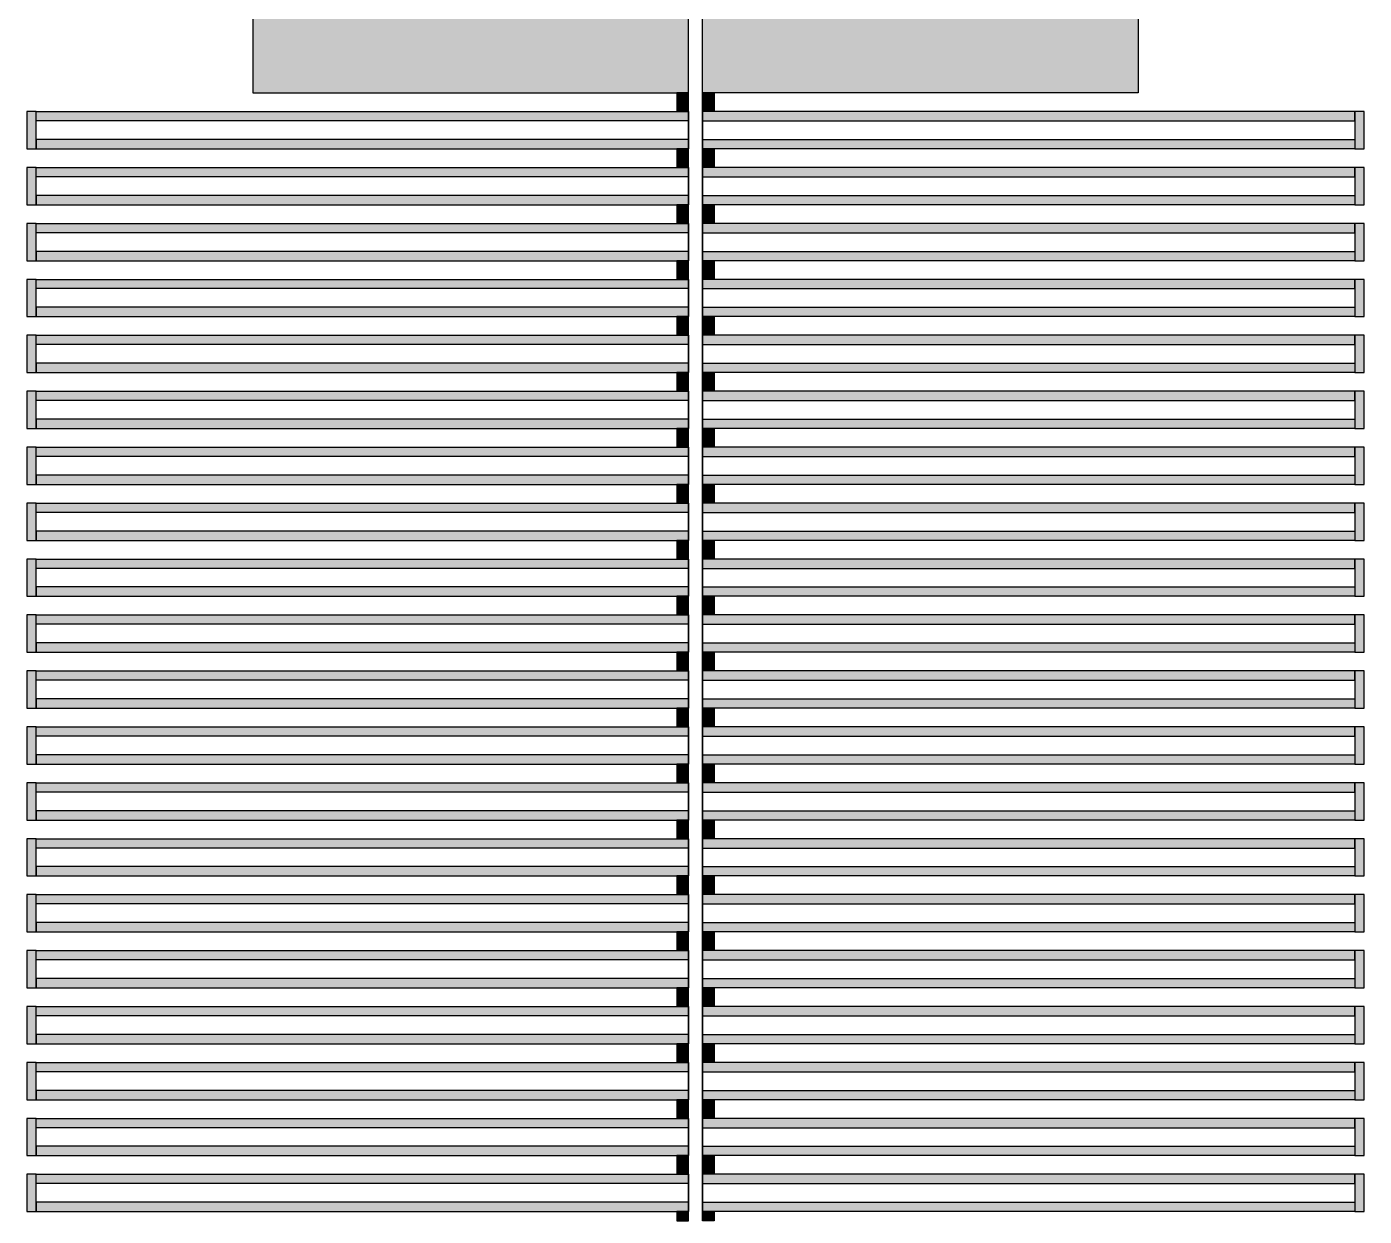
# Model space of a CAD drawing. Extents: x -200 to 7200, y -200 to 2100.
# Drawn here: x 2731.5 to 3018.5, y 376.5 to 631.7 of the extents above; entities that cross this region are included whole.
import ezdxf

# ---------------------------------------------------------------- set-up
doc = ezdxf.new("R2010")
doc.units = 0

# ---------------------------------------------------------------- blocks, each defined once
blk = doc.blocks.new('R2C1B')
for points in [[(2873.5, 617.5), (2873.5, 637.5), (2780, 637.5), (2780, 617.5), (2873.5, 617.5)], [(2876.5, 617.5), (2876.5, 637.5), (2970, 637.5), (2970, 617.5), (2876.5, 617.5)], [(2873.5, 615.5), (2873.5, 617.5), (2871, 617.5), (2871, 615.5), (2873.5, 615.5)], [(2876.5, 615.5), (2876.5, 617.5), (2879, 617.5), (2879, 615.5), (2876.5, 615.5)], [(2873.5, 613.5), (2873.5, 615.5), (2871, 615.5), (2871, 613.5), (2873.5, 613.5)], [(2876.5, 613.5), (2876.5, 615.5), (2879, 615.5), (2879, 613.5), (2876.5, 613.5)], [(2733.5, 613.5), (2731.5, 613.5), (2731.5, 605.5), (2733.5, 605.5), (2733.5, 613.5)], [(2873.5, 611.5), (2733.5, 611.5), (2733.5, 613.5), (2873.5, 613.5), (2873.5, 611.5)], [(2873.5, 609.5), (2873.5, 613.5), (2873.5, 613.5), (2873.5, 609.5), (2873.5, 609.5)], [(2876.5, 611.5), (3016.5, 611.5), (3016.5, 613.5), (2876.5, 613.5), (2876.5, 611.5)], [(2876.5, 609.5), (2876.5, 613.5), (2876.5, 613.5), (2876.5, 609.5), (2876.5, 609.5)], [(3016.5, 605.5), (3018.5, 605.5), (3018.5, 613.5), (3016.5, 613.5), (3016.5, 605.5)], [(2873.5, 605.5), (2873.5, 609.5), (2873.5, 609.5), (2873.5, 605.5), (2873.5, 605.5)], [(2876.5, 605.5), (2876.5, 609.5), (2876.5, 609.5), (2876.5, 605.5), (2876.5, 605.5)], [(2873.5, 607.5), (2733.5, 607.5), (2733.5, 605.5), (2873.5, 605.5), (2873.5, 607.5)], [(2876.5, 607.5), (3016.5, 607.5), (3016.5, 605.5), (2876.5, 605.5), (2876.5, 607.5)], [(2873.5, 603.5), (2873.5, 605.5), (2871, 605.5), (2871, 603.5), (2873.5, 603.5)], [(2873.5, 601.5), (2873.5, 603.5), (2871, 603.5), (2871, 601.5), (2873.5, 601.5)], [(2876.5, 603.5), (2876.5, 605.5), (2879, 605.5), (2879, 603.5), (2876.5, 603.5)], [(2876.5, 601.5), (2876.5, 603.5), (2879, 603.5), (2879, 601.5), (2876.5, 601.5)], [(2733.5, 601.5), (2731.5, 601.5), (2731.5, 593.5), (2733.5, 593.5), (2733.5, 601.5)], [(2873.5, 599.5), (2733.5, 599.5), (2733.5, 601.5), (2873.5, 601.5), (2873.5, 599.5)], [(2873.5, 597.5), (2873.5, 601.5), (2873.5, 601.5), (2873.5, 597.5), (2873.5, 597.5)], [(2876.5, 599.5), (3016.5, 599.5), (3016.5, 601.5), (2876.5, 601.5), (2876.5, 599.5)], [(2876.5, 597.5), (2876.5, 601.5), (2876.5, 601.5), (2876.5, 597.5), (2876.5, 597.5)], [(3016.5, 593.5), (3018.5, 593.5), (3018.5, 601.5), (3016.5, 601.5), (3016.5, 593.5)], [(2873.5, 593.5), (2873.5, 597.5), (2873.5, 597.5), (2873.5, 593.5), (2873.5, 593.5)], [(2876.5, 593.5), (2876.5, 597.5), (2876.5, 597.5), (2876.5, 593.5), (2876.5, 593.5)], [(2873.5, 595.5), (2733.5, 595.5), (2733.5, 593.5), (2873.5, 593.5), (2873.5, 595.5)], [(2876.5, 595.5), (3016.5, 595.5), (3016.5, 593.5), (2876.5, 593.5), (2876.5, 595.5)], [(2873.5, 591.5), (2873.5, 593.5), (2871, 593.5), (2871, 591.5), (2873.5, 591.5)], [(2873.5, 589.5), (2873.5, 591.5), (2871, 591.5), (2871, 589.5), (2873.5, 589.5)], [(2876.5, 591.5), (2876.5, 593.5), (2879, 593.5), (2879, 591.5), (2876.5, 591.5)], [(2876.5, 589.5), (2876.5, 591.5), (2879, 591.5), (2879, 589.5), (2876.5, 589.5)], [(2733.5, 589.5), (2731.5, 589.5), (2731.5, 581.5), (2733.5, 581.5), (2733.5, 589.5)], [(2873.5, 587.5), (2733.5, 587.5), (2733.5, 589.5), (2873.5, 589.5), (2873.5, 587.5)], [(2873.5, 585.5), (2873.5, 589.5), (2873.5, 589.5), (2873.5, 585.5), (2873.5, 585.5)], [(2876.5, 587.5), (3016.5, 587.5), (3016.5, 589.5), (2876.5, 589.5), (2876.5, 587.5)], [(2876.5, 585.5), (2876.5, 589.5), (2876.5, 589.5), (2876.5, 585.5), (2876.5, 585.5)], [(3016.5, 581.5), (3018.5, 581.5), (3018.5, 589.5), (3016.5, 589.5), (3016.5, 581.5)], [(2873.5, 581.5), (2873.5, 585.5), (2873.5, 585.5), (2873.5, 581.5), (2873.5, 581.5)], [(2876.5, 581.5), (2876.5, 585.5), (2876.5, 585.5), (2876.5, 581.5), (2876.5, 581.5)], [(2873.5, 583.5), (2733.5, 583.5), (2733.5, 581.5), (2873.5, 581.5), (2873.5, 583.5)], [(2876.5, 583.5), (3016.5, 583.5), (3016.5, 581.5), (2876.5, 581.5), (2876.5, 583.5)], [(2873.5, 579.5), (2873.5, 581.5), (2871, 581.5), (2871, 579.5), (2873.5, 579.5)], [(2876.5, 579.5), (2876.5, 581.5), (2879, 581.5), (2879, 579.5), (2876.5, 579.5)], [(2733.5, 577.5), (2731.5, 577.5), (2731.5, 569.5), (2733.5, 569.5), (2733.5, 577.5)], [(2873.5, 575.5), (2733.5, 575.5), (2733.5, 577.5), (2873.5, 577.5), (2873.5, 575.5)], [(2873.5, 577.5), (2873.5, 579.5), (2871, 579.5), (2871, 577.5), (2873.5, 577.5)], [(2873.5, 573.5), (2873.5, 577.5), (2873.5, 577.5), (2873.5, 573.5), (2873.5, 573.5)], [(2876.5, 577.5), (2876.5, 579.5), (2879, 579.5), (2879, 577.5), (2876.5, 577.5)], [(2876.5, 575.5), (3016.5, 575.5), (3016.5, 577.5), (2876.5, 577.5), (2876.5, 575.5)], [(2876.5, 573.5), (2876.5, 577.5), (2876.5, 577.5), (2876.5, 573.5), (2876.5, 573.5)], [(3016.5, 569.5), (3018.5, 569.5), (3018.5, 577.5), (3016.5, 577.5), (3016.5, 569.5)], [(2873.5, 571.5), (2733.5, 571.5), (2733.5, 569.5), (2873.5, 569.5), (2873.5, 571.5)], [(2873.5, 569.5), (2873.5, 573.5), (2873.5, 573.5), (2873.5, 569.5), (2873.5, 569.5)], [(2876.5, 569.5), (2876.5, 573.5), (2876.5, 573.5), (2876.5, 569.5), (2876.5, 569.5)], [(2876.5, 571.5), (3016.5, 571.5), (3016.5, 569.5), (2876.5, 569.5), (2876.5, 571.5)], [(2873.5, 567.5), (2873.5, 569.5), (2871, 569.5), (2871, 567.5), (2873.5, 567.5)], [(2876.5, 567.5), (2876.5, 569.5), (2879, 569.5), (2879, 567.5), (2876.5, 567.5)], [(2733.5, 565.5), (2731.5, 565.5), (2731.5, 557.5), (2733.5, 557.5), (2733.5, 565.5)], [(2873.5, 563.5), (2733.5, 563.5), (2733.5, 565.5), (2873.5, 565.5), (2873.5, 563.5)], [(2873.5, 565.5), (2873.5, 567.5), (2871, 567.5), (2871, 565.5), (2873.5, 565.5)], [(2873.5, 561.5), (2873.5, 565.5), (2873.5, 565.5), (2873.5, 561.5), (2873.5, 561.5)], [(2876.5, 565.5), (2876.5, 567.5), (2879, 567.5), (2879, 565.5), (2876.5, 565.5)], [(2876.5, 563.5), (3016.5, 563.5), (3016.5, 565.5), (2876.5, 565.5), (2876.5, 563.5)], [(2876.5, 561.5), (2876.5, 565.5), (2876.5, 565.5), (2876.5, 561.5), (2876.5, 561.5)], [(3016.5, 557.5), (3018.5, 557.5), (3018.5, 565.5), (3016.5, 565.5), (3016.5, 557.5)], [(2873.5, 557.5), (2873.5, 561.5), (2873.5, 561.5), (2873.5, 557.5), (2873.5, 557.5)], [(2876.5, 557.5), (2876.5, 561.5), (2876.5, 561.5), (2876.5, 557.5), (2876.5, 557.5)], [(2873.5, 559.5), (2733.5, 559.5), (2733.5, 557.5), (2873.5, 557.5), (2873.5, 559.5)], [(2873.5, 555.5), (2873.5, 557.5), (2871, 557.5), (2871, 555.5), (2873.5, 555.5)], [(2876.5, 559.5), (3016.5, 559.5), (3016.5, 557.5), (2876.5, 557.5), (2876.5, 559.5)], [(2876.5, 555.5), (2876.5, 557.5), (2879, 557.5), (2879, 555.5), (2876.5, 555.5)], [(2873.5, 553.5), (2873.5, 555.5), (2871, 555.5), (2871, 553.5), (2873.5, 553.5)], [(2876.5, 553.5), (2876.5, 555.5), (2879, 555.5), (2879, 553.5), (2876.5, 553.5)], [(2733.5, 553.5), (2731.5, 553.5), (2731.5, 545.5), (2733.5, 545.5), (2733.5, 553.5)], [(2873.5, 551.5), (2733.5, 551.5), (2733.5, 553.5), (2873.5, 553.5), (2873.5, 551.5)], [(2873.5, 549.5), (2873.5, 553.5), (2873.5, 553.5), (2873.5, 549.5), (2873.5, 549.5)], [(2876.5, 551.5), (3016.5, 551.5), (3016.5, 553.5), (2876.5, 553.5), (2876.5, 551.5)], [(2876.5, 549.5), (2876.5, 553.5), (2876.5, 553.5), (2876.5, 549.5), (2876.5, 549.5)], [(3016.5, 545.5), (3018.5, 545.5), (3018.5, 553.5), (3016.5, 553.5), (3016.5, 545.5)], [(2873.5, 545.5), (2873.5, 549.5), (2873.5, 549.5), (2873.5, 545.5), (2873.5, 545.5)], [(2876.5, 545.5), (2876.5, 549.5), (2876.5, 549.5), (2876.5, 545.5), (2876.5, 545.5)], [(2873.5, 547.5), (2733.5, 547.5), (2733.5, 545.5), (2873.5, 545.5), (2873.5, 547.5)], [(2873.5, 543.5), (2873.5, 545.5), (2871, 545.5), (2871, 543.5), (2873.5, 543.5)], [(2876.5, 547.5), (3016.5, 547.5), (3016.5, 545.5), (2876.5, 545.5), (2876.5, 547.5)], [(2876.5, 543.5), (2876.5, 545.5), (2879, 545.5), (2879, 543.5), (2876.5, 543.5)], [(2873.5, 541.5), (2873.5, 543.5), (2871, 543.5), (2871, 541.5), (2873.5, 541.5)], [(2876.5, 541.5), (2876.5, 543.5), (2879, 543.5), (2879, 541.5), (2876.5, 541.5)], [(2733.5, 541.5), (2731.5, 541.5), (2731.5, 533.5), (2733.5, 533.5), (2733.5, 541.5)], [(2873.5, 539.5), (2733.5, 539.5), (2733.5, 541.5), (2873.5, 541.5), (2873.5, 539.5)], [(2873.5, 537.5), (2873.5, 541.5), (2873.5, 541.5), (2873.5, 537.5), (2873.5, 537.5)], [(2876.5, 539.5), (3016.5, 539.5), (3016.5, 541.5), (2876.5, 541.5), (2876.5, 539.5)], [(2876.5, 537.5), (2876.5, 541.5), (2876.5, 541.5), (2876.5, 537.5), (2876.5, 537.5)], [(3016.5, 533.5), (3018.5, 533.5), (3018.5, 541.5), (3016.5, 541.5), (3016.5, 533.5)], [(2873.5, 533.5), (2873.5, 537.5), (2873.5, 537.5), (2873.5, 533.5), (2873.5, 533.5)], [(2876.5, 533.5), (2876.5, 537.5), (2876.5, 537.5), (2876.5, 533.5), (2876.5, 533.5)], [(2873.5, 535.5), (2733.5, 535.5), (2733.5, 533.5), (2873.5, 533.5), (2873.5, 535.5)], [(2876.5, 535.5), (3016.5, 535.5), (3016.5, 533.5), (2876.5, 533.5), (2876.5, 535.5)], [(2873.5, 531.5), (2873.5, 533.5), (2871, 533.5), (2871, 531.5), (2873.5, 531.5)], [(2873.5, 529.5), (2873.5, 531.5), (2871, 531.5), (2871, 529.5), (2873.5, 529.5)], [(2876.5, 531.5), (2876.5, 533.5), (2879, 533.5), (2879, 531.5), (2876.5, 531.5)], [(2876.5, 529.5), (2876.5, 531.5), (2879, 531.5), (2879, 529.5), (2876.5, 529.5)], [(2733.5, 529.5), (2731.5, 529.5), (2731.5, 521.5), (2733.5, 521.5), (2733.5, 529.5)], [(2873.5, 527.5), (2733.5, 527.5), (2733.5, 529.5), (2873.5, 529.5), (2873.5, 527.5)], [(2873.5, 525.5), (2873.5, 529.5), (2873.5, 529.5), (2873.5, 525.5), (2873.5, 525.5)], [(2876.5, 527.5), (3016.5, 527.5), (3016.5, 529.5), (2876.5, 529.5), (2876.5, 527.5)], [(2876.5, 525.5), (2876.5, 529.5), (2876.5, 529.5), (2876.5, 525.5), (2876.5, 525.5)], [(3016.5, 521.5), (3018.5, 521.5), (3018.5, 529.5), (3016.5, 529.5), (3016.5, 521.5)], [(2873.5, 521.5), (2873.5, 525.5), (2873.5, 525.5), (2873.5, 521.5), (2873.5, 521.5)], [(2876.5, 521.5), (2876.5, 525.5), (2876.5, 525.5), (2876.5, 521.5), (2876.5, 521.5)], [(2873.5, 523.5), (2733.5, 523.5), (2733.5, 521.5), (2873.5, 521.5), (2873.5, 523.5)], [(2876.5, 523.5), (3016.5, 523.5), (3016.5, 521.5), (2876.5, 521.5), (2876.5, 523.5)], [(2873.5, 519.5), (2873.5, 521.5), (2871, 521.5), (2871, 519.5), (2873.5, 519.5)], [(2873.5, 517.5), (2873.5, 519.5), (2871, 519.5), (2871, 517.5), (2873.5, 517.5)], [(2876.5, 519.5), (2876.5, 521.5), (2879, 521.5), (2879, 519.5), (2876.5, 519.5)], [(2876.5, 517.5), (2876.5, 519.5), (2879, 519.5), (2879, 517.5), (2876.5, 517.5)], [(2733.5, 517.5), (2731.5, 517.5), (2731.5, 509.5), (2733.5, 509.5), (2733.5, 517.5)], [(2873.5, 515.5), (2733.5, 515.5), (2733.5, 517.5), (2873.5, 517.5), (2873.5, 515.5)], [(2873.5, 513.5), (2873.5, 517.5), (2873.5, 517.5), (2873.5, 513.5), (2873.5, 513.5)], [(2876.5, 515.5), (3016.5, 515.5), (3016.5, 517.5), (2876.5, 517.5), (2876.5, 515.5)], [(2876.5, 513.5), (2876.5, 517.5), (2876.5, 517.5), (2876.5, 513.5), (2876.5, 513.5)], [(3016.5, 509.5), (3018.5, 509.5), (3018.5, 517.5), (3016.5, 517.5), (3016.5, 509.5)], [(2873.5, 511.5), (2733.5, 511.5), (2733.5, 509.5), (2873.5, 509.5), (2873.5, 511.5)], [(2873.5, 509.5), (2873.5, 513.5), (2873.5, 513.5), (2873.5, 509.5), (2873.5, 509.5)], [(2876.5, 509.5), (2876.5, 513.5), (2876.5, 513.5), (2876.5, 509.5), (2876.5, 509.5)], [(2876.5, 511.5), (3016.5, 511.5), (3016.5, 509.5), (2876.5, 509.5), (2876.5, 511.5)], [(2873.5, 507.5), (2873.5, 509.5), (2871, 509.5), (2871, 507.5), (2873.5, 507.5)], [(2876.5, 507.5), (2876.5, 509.5), (2879, 509.5), (2879, 507.5), (2876.5, 507.5)], [(2733.5, 505.5), (2731.5, 505.5), (2731.5, 497.5), (2733.5, 497.5), (2733.5, 505.5)], [(2873.5, 503.5), (2733.5, 503.5), (2733.5, 505.5), (2873.5, 505.5), (2873.5, 503.5)], [(2873.5, 505.5), (2873.5, 507.5), (2871, 507.5), (2871, 505.5), (2873.5, 505.5)], [(2873.5, 501.5), (2873.5, 505.5), (2873.5, 505.5), (2873.5, 501.5), (2873.5, 501.5)], [(2876.5, 505.5), (2876.5, 507.5), (2879, 507.5), (2879, 505.5), (2876.5, 505.5)], [(2876.5, 503.5), (3016.5, 503.5), (3016.5, 505.5), (2876.5, 505.5), (2876.5, 503.5)], [(2876.5, 501.5), (2876.5, 505.5), (2876.5, 505.5), (2876.5, 501.5), (2876.5, 501.5)], [(3016.5, 497.5), (3018.5, 497.5), (3018.5, 505.5), (3016.5, 505.5), (3016.5, 497.5)], [(2873.5, 499.5), (2733.5, 499.5), (2733.5, 497.5), (2873.5, 497.5), (2873.5, 499.5)], [(2873.5, 497.5), (2873.5, 501.5), (2873.5, 501.5), (2873.5, 497.5), (2873.5, 497.5)], [(2876.5, 497.5), (2876.5, 501.5), (2876.5, 501.5), (2876.5, 497.5), (2876.5, 497.5)], [(2876.5, 499.5), (3016.5, 499.5), (3016.5, 497.5), (2876.5, 497.5), (2876.5, 499.5)], [(2873.5, 495.5), (2873.5, 497.5), (2871, 497.5), (2871, 495.5), (2873.5, 495.5)], [(2876.5, 495.5), (2876.5, 497.5), (2879, 497.5), (2879, 495.5), (2876.5, 495.5)], [(2873.5, 493.5), (2873.5, 495.5), (2871, 495.5), (2871, 493.5), (2873.5, 493.5)], [(2876.5, 493.5), (2876.5, 495.5), (2879, 495.5), (2879, 493.5), (2876.5, 493.5)], [(2733.5, 493.5), (2731.5, 493.5), (2731.5, 485.5), (2733.5, 485.5), (2733.5, 493.5)], [(2873.5, 491.5), (2733.5, 491.5), (2733.5, 493.5), (2873.5, 493.5), (2873.5, 491.5)], [(2873.5, 489.5), (2873.5, 493.5), (2873.5, 493.5), (2873.5, 489.5), (2873.5, 489.5)], [(2876.5, 491.5), (3016.5, 491.5), (3016.5, 493.5), (2876.5, 493.5), (2876.5, 491.5)], [(2876.5, 489.5), (2876.5, 493.5), (2876.5, 493.5), (2876.5, 489.5), (2876.5, 489.5)], [(3016.5, 485.5), (3018.5, 485.5), (3018.5, 493.5), (3016.5, 493.5), (3016.5, 485.5)], [(2873.5, 485.5), (2873.5, 489.5), (2873.5, 489.5), (2873.5, 485.5), (2873.5, 485.5)], [(2876.5, 485.5), (2876.5, 489.5), (2876.5, 489.5), (2876.5, 485.5), (2876.5, 485.5)], [(2873.5, 487.5), (2733.5, 487.5), (2733.5, 485.5), (2873.5, 485.5), (2873.5, 487.5)], [(2873.5, 483.5), (2873.5, 485.5), (2871, 485.5), (2871, 483.5), (2873.5, 483.5)], [(2876.5, 487.5), (3016.5, 487.5), (3016.5, 485.5), (2876.5, 485.5), (2876.5, 487.5)], [(2876.5, 483.5), (2876.5, 485.5), (2879, 485.5), (2879, 483.5), (2876.5, 483.5)], [(2873.5, 481.5), (2873.5, 483.5), (2871, 483.5), (2871, 481.5), (2873.5, 481.5)], [(2876.5, 481.5), (2876.5, 483.5), (2879, 483.5), (2879, 481.5), (2876.5, 481.5)], [(2733.5, 481.5), (2731.5, 481.5), (2731.5, 473.5), (2733.5, 473.5), (2733.5, 481.5)], [(2873.5, 479.5), (2733.5, 479.5), (2733.5, 481.5), (2873.5, 481.5), (2873.5, 479.5)], [(2873.5, 477.5), (2873.5, 481.5), (2873.5, 481.5), (2873.5, 477.5), (2873.5, 477.5)], [(2876.5, 479.5), (3016.5, 479.5), (3016.5, 481.5), (2876.5, 481.5), (2876.5, 479.5)], [(2876.5, 477.5), (2876.5, 481.5), (2876.5, 481.5), (2876.5, 477.5), (2876.5, 477.5)], [(3016.5, 473.5), (3018.5, 473.5), (3018.5, 481.5), (3016.5, 481.5), (3016.5, 473.5)], [(2873.5, 473.5), (2873.5, 477.5), (2873.5, 477.5), (2873.5, 473.5), (2873.5, 473.5)], [(2876.5, 473.5), (2876.5, 477.5), (2876.5, 477.5), (2876.5, 473.5), (2876.5, 473.5)], [(2873.5, 475.5), (2733.5, 475.5), (2733.5, 473.5), (2873.5, 473.5), (2873.5, 475.5)], [(2876.5, 475.5), (3016.5, 475.5), (3016.5, 473.5), (2876.5, 473.5), (2876.5, 475.5)], [(2873.5, 471.5), (2873.5, 473.5), (2871, 473.5), (2871, 471.5), (2873.5, 471.5)], [(2873.5, 469.5), (2873.5, 471.5), (2871, 471.5), (2871, 469.5), (2873.5, 469.5)], [(2876.5, 471.5), (2876.5, 473.5), (2879, 473.5), (2879, 471.5), (2876.5, 471.5)], [(2876.5, 469.5), (2876.5, 471.5), (2879, 471.5), (2879, 469.5), (2876.5, 469.5)], [(2733.5, 469.5), (2731.5, 469.5), (2731.5, 461.5), (2733.5, 461.5), (2733.5, 469.5)], [(2873.5, 467.5), (2733.5, 467.5), (2733.5, 469.5), (2873.5, 469.5), (2873.5, 467.5)], [(2873.5, 465.5), (2873.5, 469.5), (2873.5, 469.5), (2873.5, 465.5), (2873.5, 465.5)], [(2876.5, 467.5), (3016.5, 467.5), (3016.5, 469.5), (2876.5, 469.5), (2876.5, 467.5)], [(2876.5, 465.5), (2876.5, 469.5), (2876.5, 469.5), (2876.5, 465.5), (2876.5, 465.5)], [(3016.5, 461.5), (3018.5, 461.5), (3018.5, 469.5), (3016.5, 469.5), (3016.5, 461.5)], [(2873.5, 461.5), (2873.5, 465.5), (2873.5, 465.5), (2873.5, 461.5), (2873.5, 461.5)], [(2876.5, 461.5), (2876.5, 465.5), (2876.5, 465.5), (2876.5, 461.5), (2876.5, 461.5)], [(2873.5, 463.5), (2733.5, 463.5), (2733.5, 461.5), (2873.5, 461.5), (2873.5, 463.5)], [(2876.5, 463.5), (3016.5, 463.5), (3016.5, 461.5), (2876.5, 461.5), (2876.5, 463.5)], [(2873.5, 459.5), (2873.5, 461.5), (2871, 461.5), (2871, 459.5), (2873.5, 459.5)], [(2873.5, 457.5), (2873.5, 459.5), (2871, 459.5), (2871, 457.5), (2873.5, 457.5)], [(2876.5, 459.5), (2876.5, 461.5), (2879, 461.5), (2879, 459.5), (2876.5, 459.5)], [(2876.5, 457.5), (2876.5, 459.5), (2879, 459.5), (2879, 457.5), (2876.5, 457.5)], [(2733.5, 457.5), (2731.5, 457.5), (2731.5, 449.5), (2733.5, 449.5), (2733.5, 457.5)], [(2873.5, 455.5), (2733.5, 455.5), (2733.5, 457.5), (2873.5, 457.5), (2873.5, 455.5)], [(2873.5, 453.5), (2873.5, 457.5), (2873.5, 457.5), (2873.5, 453.5), (2873.5, 453.5)], [(2876.5, 455.5), (3016.5, 455.5), (3016.5, 457.5), (2876.5, 457.5), (2876.5, 455.5)], [(2876.5, 453.5), (2876.5, 457.5), (2876.5, 457.5), (2876.5, 453.5), (2876.5, 453.5)], [(3016.5, 449.5), (3018.5, 449.5), (3018.5, 457.5), (3016.5, 457.5), (3016.5, 449.5)], [(2873.5, 449.5), (2873.5, 453.5), (2873.5, 453.5), (2873.5, 449.5), (2873.5, 449.5)], [(2876.5, 449.5), (2876.5, 453.5), (2876.5, 453.5), (2876.5, 449.5), (2876.5, 449.5)], [(2873.5, 451.5), (2733.5, 451.5), (2733.5, 449.5), (2873.5, 449.5), (2873.5, 451.5)], [(2876.5, 451.5), (3016.5, 451.5), (3016.5, 449.5), (2876.5, 449.5), (2876.5, 451.5)], [(2873.5, 447.5), (2873.5, 449.5), (2871, 449.5), (2871, 447.5), (2873.5, 447.5)], [(2876.5, 447.5), (2876.5, 449.5), (2879, 449.5), (2879, 447.5), (2876.5, 447.5)], [(2733.5, 445.5), (2731.5, 445.5), (2731.5, 437.5), (2733.5, 437.5), (2733.5, 445.5)], [(2873.5, 443.5), (2733.5, 443.5), (2733.5, 445.5), (2873.5, 445.5), (2873.5, 443.5)], [(2873.5, 445.5), (2873.5, 447.5), (2871, 447.5), (2871, 445.5), (2873.5, 445.5)], [(2873.5, 441.5), (2873.5, 445.5), (2873.5, 445.5), (2873.5, 441.5), (2873.5, 441.5)], [(2876.5, 445.5), (2876.5, 447.5), (2879, 447.5), (2879, 445.5), (2876.5, 445.5)], [(2876.5, 443.5), (3016.5, 443.5), (3016.5, 445.5), (2876.5, 445.5), (2876.5, 443.5)], [(2876.5, 441.5), (2876.5, 445.5), (2876.5, 445.5), (2876.5, 441.5), (2876.5, 441.5)], [(3016.5, 437.5), (3018.5, 437.5), (3018.5, 445.5), (3016.5, 445.5), (3016.5, 437.5)], [(2873.5, 439.5), (2733.5, 439.5), (2733.5, 437.5), (2873.5, 437.5), (2873.5, 439.5)], [(2873.5, 437.5), (2873.5, 441.5), (2873.5, 441.5), (2873.5, 437.5), (2873.5, 437.5)], [(2876.5, 437.5), (2876.5, 441.5), (2876.5, 441.5), (2876.5, 437.5), (2876.5, 437.5)], [(2876.5, 439.5), (3016.5, 439.5), (3016.5, 437.5), (2876.5, 437.5), (2876.5, 439.5)], [(2873.5, 435.5), (2873.5, 437.5), (2871, 437.5), (2871, 435.5), (2873.5, 435.5)], [(2876.5, 435.5), (2876.5, 437.5), (2879, 437.5), (2879, 435.5), (2876.5, 435.5)], [(2733.5, 433.5), (2731.5, 433.5), (2731.5, 425.5), (2733.5, 425.5), (2733.5, 433.5)], [(2873.5, 431.5), (2733.5, 431.5), (2733.5, 433.5), (2873.5, 433.5), (2873.5, 431.5)], [(2873.5, 433.5), (2873.5, 435.5), (2871, 435.5), (2871, 433.5), (2873.5, 433.5)], [(2873.5, 429.5), (2873.5, 433.5), (2873.5, 433.5), (2873.5, 429.5), (2873.5, 429.5)], [(2876.5, 433.5), (2876.5, 435.5), (2879, 435.5), (2879, 433.5), (2876.5, 433.5)], [(2876.5, 431.5), (3016.5, 431.5), (3016.5, 433.5), (2876.5, 433.5), (2876.5, 431.5)], [(2876.5, 429.5), (2876.5, 433.5), (2876.5, 433.5), (2876.5, 429.5), (2876.5, 429.5)], [(3016.5, 425.5), (3018.5, 425.5), (3018.5, 433.5), (3016.5, 433.5), (3016.5, 425.5)], [(2873.5, 425.5), (2873.5, 429.5), (2873.5, 429.5), (2873.5, 425.5), (2873.5, 425.5)], [(2876.5, 425.5), (2876.5, 429.5), (2876.5, 429.5), (2876.5, 425.5), (2876.5, 425.5)], [(2873.5, 427.5), (2733.5, 427.5), (2733.5, 425.5), (2873.5, 425.5), (2873.5, 427.5)], [(2873.5, 423.5), (2873.5, 425.5), (2871, 425.5), (2871, 423.5), (2873.5, 423.5)], [(2876.5, 427.5), (3016.5, 427.5), (3016.5, 425.5), (2876.5, 425.5), (2876.5, 427.5)], [(2876.5, 423.5), (2876.5, 425.5), (2879, 425.5), (2879, 423.5), (2876.5, 423.5)], [(2873.5, 421.5), (2873.5, 423.5), (2871, 423.5), (2871, 421.5), (2873.5, 421.5)], [(2876.5, 421.5), (2876.5, 423.5), (2879, 423.5), (2879, 421.5), (2876.5, 421.5)], [(2733.5, 421.5), (2731.5, 421.5), (2731.5, 413.5), (2733.5, 413.5), (2733.5, 421.5)], [(2873.5, 419.5), (2733.5, 419.5), (2733.5, 421.5), (2873.5, 421.5), (2873.5, 419.5)], [(2873.5, 417.5), (2873.5, 421.5), (2873.5, 421.5), (2873.5, 417.5), (2873.5, 417.5)], [(2876.5, 419.5), (3016.5, 419.5), (3016.5, 421.5), (2876.5, 421.5), (2876.5, 419.5)], [(2876.5, 417.5), (2876.5, 421.5), (2876.5, 421.5), (2876.5, 417.5), (2876.5, 417.5)], [(3016.5, 413.5), (3018.5, 413.5), (3018.5, 421.5), (3016.5, 421.5), (3016.5, 413.5)], [(2873.5, 413.5), (2873.5, 417.5), (2873.5, 417.5), (2873.5, 413.5), (2873.5, 413.5)], [(2876.5, 413.5), (2876.5, 417.5), (2876.5, 417.5), (2876.5, 413.5), (2876.5, 413.5)], [(2873.5, 415.5), (2733.5, 415.5), (2733.5, 413.5), (2873.5, 413.5), (2873.5, 415.5)], [(2873.5, 411.5), (2873.5, 413.5), (2871, 413.5), (2871, 411.5), (2873.5, 411.5)], [(2876.5, 415.5), (3016.5, 415.5), (3016.5, 413.5), (2876.5, 413.5), (2876.5, 415.5)], [(2876.5, 411.5), (2876.5, 413.5), (2879, 413.5), (2879, 411.5), (2876.5, 411.5)], [(2873.5, 409.5), (2873.5, 411.5), (2871, 411.5), (2871, 409.5), (2873.5, 409.5)], [(2876.5, 409.5), (2876.5, 411.5), (2879, 411.5), (2879, 409.5), (2876.5, 409.5)], [(2733.5, 409.5), (2731.5, 409.5), (2731.5, 401.5), (2733.5, 401.5), (2733.5, 409.5)], [(2873.5, 407.5), (2733.5, 407.5), (2733.5, 409.5), (2873.5, 409.5), (2873.5, 407.5)], [(2873.5, 405.5), (2873.5, 409.5), (2873.5, 409.5), (2873.5, 405.5), (2873.5, 405.5)], [(2876.5, 407.5), (3016.5, 407.5), (3016.5, 409.5), (2876.5, 409.5), (2876.5, 407.5)], [(2876.5, 405.5), (2876.5, 409.5), (2876.5, 409.5), (2876.5, 405.5), (2876.5, 405.5)], [(3016.5, 401.5), (3018.5, 401.5), (3018.5, 409.5), (3016.5, 409.5), (3016.5, 401.5)], [(2873.5, 401.5), (2873.5, 405.5), (2873.5, 405.5), (2873.5, 401.5), (2873.5, 401.5)], [(2876.5, 401.5), (2876.5, 405.5), (2876.5, 405.5), (2876.5, 401.5), (2876.5, 401.5)], [(2873.5, 403.5), (2733.5, 403.5), (2733.5, 401.5), (2873.5, 401.5), (2873.5, 403.5)], [(2876.5, 403.5), (3016.5, 403.5), (3016.5, 401.5), (2876.5, 401.5), (2876.5, 403.5)], [(2873.5, 399.5), (2873.5, 401.5), (2871, 401.5), (2871, 399.5), (2873.5, 399.5)], [(2873.5, 397.5), (2873.5, 399.5), (2871, 399.5), (2871, 397.5), (2873.5, 397.5)], [(2876.5, 399.5), (2876.5, 401.5), (2879, 401.5), (2879, 399.5), (2876.5, 399.5)], [(2876.5, 397.5), (2876.5, 399.5), (2879, 399.5), (2879, 397.5), (2876.5, 397.5)], [(2733.5, 397.5), (2731.5, 397.5), (2731.5, 389.5), (2733.5, 389.5), (2733.5, 397.5)], [(2873.5, 395.5), (2733.5, 395.5), (2733.5, 397.5), (2873.5, 397.5), (2873.5, 395.5)], [(2873.5, 393.5), (2873.5, 397.5), (2873.5, 397.5), (2873.5, 393.5), (2873.5, 393.5)], [(2876.5, 395.5), (3016.5, 395.5), (3016.5, 397.5), (2876.5, 397.5), (2876.5, 395.5)], [(2876.5, 393.5), (2876.5, 397.5), (2876.5, 397.5), (2876.5, 393.5), (2876.5, 393.5)], [(3016.5, 389.5), (3018.5, 389.5), (3018.5, 397.5), (3016.5, 397.5), (3016.5, 389.5)], [(2873.5, 389.5), (2873.5, 393.5), (2873.5, 393.5), (2873.5, 389.5), (2873.5, 389.5)], [(2876.5, 389.5), (2876.5, 393.5), (2876.5, 393.5), (2876.5, 389.5), (2876.5, 389.5)], [(2873.5, 391.5), (2733.5, 391.5), (2733.5, 389.5), (2873.5, 389.5), (2873.5, 391.5)], [(2876.5, 391.5), (3016.5, 391.5), (3016.5, 389.5), (2876.5, 389.5), (2876.5, 391.5)], [(2873.5, 387.5), (2873.5, 389.5), (2871, 389.5), (2871, 387.5), (2873.5, 387.5)], [(2873.5, 385.5), (2873.5, 387.5), (2871, 387.5), (2871, 385.5), (2873.5, 385.5)], [(2876.5, 387.5), (2876.5, 389.5), (2879, 389.5), (2879, 387.5), (2876.5, 387.5)], [(2876.5, 385.5), (2876.5, 387.5), (2879, 387.5), (2879, 385.5), (2876.5, 385.5)], [(2733.5, 385.5), (2731.5, 385.5), (2731.5, 377.5), (2733.5, 377.5), (2733.5, 385.5)], [(2873.5, 383.5), (2733.5, 383.5), (2733.5, 385.5), (2873.5, 385.5), (2873.5, 383.5)], [(2873.5, 381.5), (2873.5, 385.5), (2873.5, 385.5), (2873.5, 381.5), (2873.5, 381.5)], [(2876.5, 383.5), (3016.5, 383.5), (3016.5, 385.5), (2876.5, 385.5), (2876.5, 383.5)], [(2876.5, 381.5), (2876.5, 385.5), (2876.5, 385.5), (2876.5, 381.5), (2876.5, 381.5)], [(3016.5, 377.5), (3018.5, 377.5), (3018.5, 385.5), (3016.5, 385.5), (3016.5, 377.5)], [(2873.5, 379.5), (2733.5, 379.5), (2733.5, 377.5), (2873.5, 377.5), (2873.5, 379.5)], [(2873.5, 377.5), (2873.5, 381.5), (2873.5, 381.5), (2873.5, 377.5), (2873.5, 377.5)], [(2876.5, 377.5), (2876.5, 381.5), (2876.5, 381.5), (2876.5, 377.5), (2876.5, 377.5)], [(2876.5, 379.5), (3016.5, 379.5), (3016.5, 377.5), (2876.5, 377.5), (2876.5, 379.5)], [(2873.5, 375.5), (2873.5, 377.5), (2871, 377.5), (2871, 375.5), (2873.5, 375.5)], [(2876.5, 375.5), (2876.5, 377.5), (2879, 377.5), (2879, 375.5), (2876.5, 375.5)]]:
    blk.add_lwpolyline(points)
for points in [[(2873.5, 617.5), (2873.5, 637.5), (2780, 617.5), (2780, 637.5)], [(2876.5, 617.5), (2876.5, 637.5), (2970, 617.5), (2970, 637.5)], [(2873.5, 615.5), (2873.5, 617.5), (2871, 615.5), (2871, 617.5)], [(2876.5, 615.5), (2876.5, 617.5), (2879, 615.5), (2879, 617.5)], [(2873.5, 613.5), (2873.5, 615.5), (2871, 613.5), (2871, 615.5)], [(2876.5, 613.5), (2876.5, 615.5), (2879, 613.5), (2879, 615.5)], [(2733.5, 613.5), (2731.5, 613.5), (2733.5, 605.5), (2731.5, 605.5)], [(2873.5, 611.5), (2733.5, 611.5), (2873.5, 613.5), (2733.5, 613.5)], [(2873.5, 609.5), (2873.5, 613.5), (2873.5, 609.5), (2873.5, 613.5)], [(2876.5, 611.5), (3016.5, 611.5), (2876.5, 613.5), (3016.5, 613.5)], [(2876.5, 609.5), (2876.5, 613.5), (2876.5, 609.5), (2876.5, 613.5)], [(3016.5, 605.5), (3018.5, 605.5), (3016.5, 613.5), (3018.5, 613.5)], [(2873.5, 605.5), (2873.5, 609.5), (2873.5, 605.5), (2873.5, 609.5)], [(2876.5, 605.5), (2876.5, 609.5), (2876.5, 605.5), (2876.5, 609.5)], [(2873.5, 607.5), (2733.5, 607.5), (2873.5, 605.5), (2733.5, 605.5)], [(2876.5, 607.5), (3016.5, 607.5), (2876.5, 605.5), (3016.5, 605.5)], [(2873.5, 603.5), (2873.5, 605.5), (2871, 603.5), (2871, 605.5)], [(2873.5, 601.5), (2873.5, 603.5), (2871, 601.5), (2871, 603.5)], [(2876.5, 603.5), (2876.5, 605.5), (2879, 603.5), (2879, 605.5)], [(2876.5, 601.5), (2876.5, 603.5), (2879, 601.5), (2879, 603.5)], [(2733.5, 601.5), (2731.5, 601.5), (2733.5, 593.5), (2731.5, 593.5)], [(2873.5, 599.5), (2733.5, 599.5), (2873.5, 601.5), (2733.5, 601.5)], [(2873.5, 597.5), (2873.5, 601.5), (2873.5, 597.5), (2873.5, 601.5)], [(2876.5, 599.5), (3016.5, 599.5), (2876.5, 601.5), (3016.5, 601.5)], [(2876.5, 597.5), (2876.5, 601.5), (2876.5, 597.5), (2876.5, 601.5)], [(3016.5, 593.5), (3018.5, 593.5), (3016.5, 601.5), (3018.5, 601.5)], [(2873.5, 593.5), (2873.5, 597.5), (2873.5, 593.5), (2873.5, 597.5)], [(2876.5, 593.5), (2876.5, 597.5), (2876.5, 593.5), (2876.5, 597.5)], [(2873.5, 595.5), (2733.5, 595.5), (2873.5, 593.5), (2733.5, 593.5)], [(2876.5, 595.5), (3016.5, 595.5), (2876.5, 593.5), (3016.5, 593.5)], [(2873.5, 591.5), (2873.5, 593.5), (2871, 591.5), (2871, 593.5)], [(2873.5, 589.5), (2873.5, 591.5), (2871, 589.5), (2871, 591.5)], [(2876.5, 591.5), (2876.5, 593.5), (2879, 591.5), (2879, 593.5)], [(2876.5, 589.5), (2876.5, 591.5), (2879, 589.5), (2879, 591.5)], [(2733.5, 589.5), (2731.5, 589.5), (2733.5, 581.5), (2731.5, 581.5)], [(2873.5, 587.5), (2733.5, 587.5), (2873.5, 589.5), (2733.5, 589.5)], [(2873.5, 585.5), (2873.5, 589.5), (2873.5, 585.5), (2873.5, 589.5)], [(2876.5, 587.5), (3016.5, 587.5), (2876.5, 589.5), (3016.5, 589.5)], [(2876.5, 585.5), (2876.5, 589.5), (2876.5, 585.5), (2876.5, 589.5)], [(3016.5, 581.5), (3018.5, 581.5), (3016.5, 589.5), (3018.5, 589.5)], [(2873.5, 581.5), (2873.5, 585.5), (2873.5, 581.5), (2873.5, 585.5)], [(2876.5, 581.5), (2876.5, 585.5), (2876.5, 581.5), (2876.5, 585.5)], [(2873.5, 583.5), (2733.5, 583.5), (2873.5, 581.5), (2733.5, 581.5)], [(2876.5, 583.5), (3016.5, 583.5), (2876.5, 581.5), (3016.5, 581.5)], [(2873.5, 579.5), (2873.5, 581.5), (2871, 579.5), (2871, 581.5)], [(2876.5, 579.5), (2876.5, 581.5), (2879, 579.5), (2879, 581.5)], [(2733.5, 577.5), (2731.5, 577.5), (2733.5, 569.5), (2731.5, 569.5)], [(2873.5, 575.5), (2733.5, 575.5), (2873.5, 577.5), (2733.5, 577.5)], [(2873.5, 577.5), (2873.5, 579.5), (2871, 577.5), (2871, 579.5)], [(2873.5, 573.5), (2873.5, 577.5), (2873.5, 573.5), (2873.5, 577.5)], [(2876.5, 577.5), (2876.5, 579.5), (2879, 577.5), (2879, 579.5)], [(2876.5, 575.5), (3016.5, 575.5), (2876.5, 577.5), (3016.5, 577.5)], [(2876.5, 573.5), (2876.5, 577.5), (2876.5, 573.5), (2876.5, 577.5)], [(3016.5, 569.5), (3018.5, 569.5), (3016.5, 577.5), (3018.5, 577.5)], [(2873.5, 571.5), (2733.5, 571.5), (2873.5, 569.5), (2733.5, 569.5)], [(2873.5, 569.5), (2873.5, 573.5), (2873.5, 569.5), (2873.5, 573.5)], [(2876.5, 569.5), (2876.5, 573.5), (2876.5, 569.5), (2876.5, 573.5)], [(2876.5, 571.5), (3016.5, 571.5), (2876.5, 569.5), (3016.5, 569.5)], [(2873.5, 567.5), (2873.5, 569.5), (2871, 567.5), (2871, 569.5)], [(2876.5, 567.5), (2876.5, 569.5), (2879, 567.5), (2879, 569.5)], [(2733.5, 565.5), (2731.5, 565.5), (2733.5, 557.5), (2731.5, 557.5)], [(2873.5, 563.5), (2733.5, 563.5), (2873.5, 565.5), (2733.5, 565.5)], [(2873.5, 565.5), (2873.5, 567.5), (2871, 565.5), (2871, 567.5)], [(2873.5, 561.5), (2873.5, 565.5), (2873.5, 561.5), (2873.5, 565.5)], [(2876.5, 565.5), (2876.5, 567.5), (2879, 565.5), (2879, 567.5)], [(2876.5, 563.5), (3016.5, 563.5), (2876.5, 565.5), (3016.5, 565.5)], [(2876.5, 561.5), (2876.5, 565.5), (2876.5, 561.5), (2876.5, 565.5)], [(3016.5, 557.5), (3018.5, 557.5), (3016.5, 565.5), (3018.5, 565.5)], [(2873.5, 557.5), (2873.5, 561.5), (2873.5, 557.5), (2873.5, 561.5)], [(2876.5, 557.5), (2876.5, 561.5), (2876.5, 557.5), (2876.5, 561.5)], [(2873.5, 559.5), (2733.5, 559.5), (2873.5, 557.5), (2733.5, 557.5)], [(2873.5, 555.5), (2873.5, 557.5), (2871, 555.5), (2871, 557.5)], [(2876.5, 559.5), (3016.5, 559.5), (2876.5, 557.5), (3016.5, 557.5)], [(2876.5, 555.5), (2876.5, 557.5), (2879, 555.5), (2879, 557.5)], [(2873.5, 553.5), (2873.5, 555.5), (2871, 553.5), (2871, 555.5)], [(2876.5, 553.5), (2876.5, 555.5), (2879, 553.5), (2879, 555.5)], [(2733.5, 553.5), (2731.5, 553.5), (2733.5, 545.5), (2731.5, 545.5)], [(2873.5, 551.5), (2733.5, 551.5), (2873.5, 553.5), (2733.5, 553.5)], [(2873.5, 549.5), (2873.5, 553.5), (2873.5, 549.5), (2873.5, 553.5)], [(2876.5, 551.5), (3016.5, 551.5), (2876.5, 553.5), (3016.5, 553.5)], [(2876.5, 549.5), (2876.5, 553.5), (2876.5, 549.5), (2876.5, 553.5)], [(3016.5, 545.5), (3018.5, 545.5), (3016.5, 553.5), (3018.5, 553.5)], [(2873.5, 545.5), (2873.5, 549.5), (2873.5, 545.5), (2873.5, 549.5)], [(2876.5, 545.5), (2876.5, 549.5), (2876.5, 545.5), (2876.5, 549.5)], [(2873.5, 547.5), (2733.5, 547.5), (2873.5, 545.5), (2733.5, 545.5)], [(2873.5, 543.5), (2873.5, 545.5), (2871, 543.5), (2871, 545.5)], [(2876.5, 547.5), (3016.5, 547.5), (2876.5, 545.5), (3016.5, 545.5)], [(2876.5, 543.5), (2876.5, 545.5), (2879, 543.5), (2879, 545.5)], [(2873.5, 541.5), (2873.5, 543.5), (2871, 541.5), (2871, 543.5)], [(2876.5, 541.5), (2876.5, 543.5), (2879, 541.5), (2879, 543.5)], [(2733.5, 541.5), (2731.5, 541.5), (2733.5, 533.5), (2731.5, 533.5)], [(2873.5, 539.5), (2733.5, 539.5), (2873.5, 541.5), (2733.5, 541.5)], [(2873.5, 537.5), (2873.5, 541.5), (2873.5, 537.5), (2873.5, 541.5)], [(2876.5, 539.5), (3016.5, 539.5), (2876.5, 541.5), (3016.5, 541.5)], [(2876.5, 537.5), (2876.5, 541.5), (2876.5, 537.5), (2876.5, 541.5)], [(3016.5, 533.5), (3018.5, 533.5), (3016.5, 541.5), (3018.5, 541.5)], [(2873.5, 533.5), (2873.5, 537.5), (2873.5, 533.5), (2873.5, 537.5)], [(2876.5, 533.5), (2876.5, 537.5), (2876.5, 533.5), (2876.5, 537.5)], [(2873.5, 535.5), (2733.5, 535.5), (2873.5, 533.5), (2733.5, 533.5)], [(2876.5, 535.5), (3016.5, 535.5), (2876.5, 533.5), (3016.5, 533.5)], [(2873.5, 531.5), (2873.5, 533.5), (2871, 531.5), (2871, 533.5)], [(2873.5, 529.5), (2873.5, 531.5), (2871, 529.5), (2871, 531.5)], [(2876.5, 531.5), (2876.5, 533.5), (2879, 531.5), (2879, 533.5)], [(2876.5, 529.5), (2876.5, 531.5), (2879, 529.5), (2879, 531.5)], [(2733.5, 529.5), (2731.5, 529.5), (2733.5, 521.5), (2731.5, 521.5)], [(2873.5, 527.5), (2733.5, 527.5), (2873.5, 529.5), (2733.5, 529.5)], [(2873.5, 525.5), (2873.5, 529.5), (2873.5, 525.5), (2873.5, 529.5)], [(2876.5, 527.5), (3016.5, 527.5), (2876.5, 529.5), (3016.5, 529.5)], [(2876.5, 525.5), (2876.5, 529.5), (2876.5, 525.5), (2876.5, 529.5)], [(3016.5, 521.5), (3018.5, 521.5), (3016.5, 529.5), (3018.5, 529.5)], [(2873.5, 521.5), (2873.5, 525.5), (2873.5, 521.5), (2873.5, 525.5)], [(2876.5, 521.5), (2876.5, 525.5), (2876.5, 521.5), (2876.5, 525.5)], [(2873.5, 523.5), (2733.5, 523.5), (2873.5, 521.5), (2733.5, 521.5)], [(2876.5, 523.5), (3016.5, 523.5), (2876.5, 521.5), (3016.5, 521.5)], [(2873.5, 519.5), (2873.5, 521.5), (2871, 519.5), (2871, 521.5)], [(2873.5, 517.5), (2873.5, 519.5), (2871, 517.5), (2871, 519.5)], [(2876.5, 519.5), (2876.5, 521.5), (2879, 519.5), (2879, 521.5)], [(2876.5, 517.5), (2876.5, 519.5), (2879, 517.5), (2879, 519.5)], [(2733.5, 517.5), (2731.5, 517.5), (2733.5, 509.5), (2731.5, 509.5)], [(2873.5, 515.5), (2733.5, 515.5), (2873.5, 517.5), (2733.5, 517.5)], [(2873.5, 513.5), (2873.5, 517.5), (2873.5, 513.5), (2873.5, 517.5)], [(2876.5, 515.5), (3016.5, 515.5), (2876.5, 517.5), (3016.5, 517.5)], [(2876.5, 513.5), (2876.5, 517.5), (2876.5, 513.5), (2876.5, 517.5)], [(3016.5, 509.5), (3018.5, 509.5), (3016.5, 517.5), (3018.5, 517.5)], [(2873.5, 511.5), (2733.5, 511.5), (2873.5, 509.5), (2733.5, 509.5)], [(2873.5, 509.5), (2873.5, 513.5), (2873.5, 509.5), (2873.5, 513.5)], [(2876.5, 509.5), (2876.5, 513.5), (2876.5, 509.5), (2876.5, 513.5)], [(2876.5, 511.5), (3016.5, 511.5), (2876.5, 509.5), (3016.5, 509.5)], [(2873.5, 507.5), (2873.5, 509.5), (2871, 507.5), (2871, 509.5)], [(2876.5, 507.5), (2876.5, 509.5), (2879, 507.5), (2879, 509.5)], [(2733.5, 505.5), (2731.5, 505.5), (2733.5, 497.5), (2731.5, 497.5)], [(2873.5, 503.5), (2733.5, 503.5), (2873.5, 505.5), (2733.5, 505.5)], [(2873.5, 505.5), (2873.5, 507.5), (2871, 505.5), (2871, 507.5)], [(2873.5, 501.5), (2873.5, 505.5), (2873.5, 501.5), (2873.5, 505.5)], [(2876.5, 505.5), (2876.5, 507.5), (2879, 505.5), (2879, 507.5)], [(2876.5, 503.5), (3016.5, 503.5), (2876.5, 505.5), (3016.5, 505.5)], [(2876.5, 501.5), (2876.5, 505.5), (2876.5, 501.5), (2876.5, 505.5)], [(3016.5, 497.5), (3018.5, 497.5), (3016.5, 505.5), (3018.5, 505.5)], [(2873.5, 499.5), (2733.5, 499.5), (2873.5, 497.5), (2733.5, 497.5)], [(2873.5, 497.5), (2873.5, 501.5), (2873.5, 497.5), (2873.5, 501.5)], [(2876.5, 497.5), (2876.5, 501.5), (2876.5, 497.5), (2876.5, 501.5)], [(2876.5, 499.5), (3016.5, 499.5), (2876.5, 497.5), (3016.5, 497.5)], [(2873.5, 495.5), (2873.5, 497.5), (2871, 495.5), (2871, 497.5)], [(2876.5, 495.5), (2876.5, 497.5), (2879, 495.5), (2879, 497.5)], [(2873.5, 493.5), (2873.5, 495.5), (2871, 493.5), (2871, 495.5)], [(2876.5, 493.5), (2876.5, 495.5), (2879, 493.5), (2879, 495.5)], [(2733.5, 493.5), (2731.5, 493.5), (2733.5, 485.5), (2731.5, 485.5)], [(2873.5, 491.5), (2733.5, 491.5), (2873.5, 493.5), (2733.5, 493.5)], [(2873.5, 489.5), (2873.5, 493.5), (2873.5, 489.5), (2873.5, 493.5)], [(2876.5, 491.5), (3016.5, 491.5), (2876.5, 493.5), (3016.5, 493.5)], [(2876.5, 489.5), (2876.5, 493.5), (2876.5, 489.5), (2876.5, 493.5)], [(3016.5, 485.5), (3018.5, 485.5), (3016.5, 493.5), (3018.5, 493.5)], [(2873.5, 485.5), (2873.5, 489.5), (2873.5, 485.5), (2873.5, 489.5)], [(2876.5, 485.5), (2876.5, 489.5), (2876.5, 485.5), (2876.5, 489.5)], [(2873.5, 487.5), (2733.5, 487.5), (2873.5, 485.5), (2733.5, 485.5)], [(2873.5, 483.5), (2873.5, 485.5), (2871, 483.5), (2871, 485.5)], [(2876.5, 487.5), (3016.5, 487.5), (2876.5, 485.5), (3016.5, 485.5)], [(2876.5, 483.5), (2876.5, 485.5), (2879, 483.5), (2879, 485.5)], [(2873.5, 481.5), (2873.5, 483.5), (2871, 481.5), (2871, 483.5)], [(2876.5, 481.5), (2876.5, 483.5), (2879, 481.5), (2879, 483.5)], [(2733.5, 481.5), (2731.5, 481.5), (2733.5, 473.5), (2731.5, 473.5)], [(2873.5, 479.5), (2733.5, 479.5), (2873.5, 481.5), (2733.5, 481.5)], [(2873.5, 477.5), (2873.5, 481.5), (2873.5, 477.5), (2873.5, 481.5)], [(2876.5, 479.5), (3016.5, 479.5), (2876.5, 481.5), (3016.5, 481.5)], [(2876.5, 477.5), (2876.5, 481.5), (2876.5, 477.5), (2876.5, 481.5)], [(3016.5, 473.5), (3018.5, 473.5), (3016.5, 481.5), (3018.5, 481.5)], [(2873.5, 473.5), (2873.5, 477.5), (2873.5, 473.5), (2873.5, 477.5)], [(2876.5, 473.5), (2876.5, 477.5), (2876.5, 473.5), (2876.5, 477.5)], [(2873.5, 475.5), (2733.5, 475.5), (2873.5, 473.5), (2733.5, 473.5)], [(2876.5, 475.5), (3016.5, 475.5), (2876.5, 473.5), (3016.5, 473.5)], [(2873.5, 471.5), (2873.5, 473.5), (2871, 471.5), (2871, 473.5)], [(2873.5, 469.5), (2873.5, 471.5), (2871, 469.5), (2871, 471.5)], [(2876.5, 471.5), (2876.5, 473.5), (2879, 471.5), (2879, 473.5)], [(2876.5, 469.5), (2876.5, 471.5), (2879, 469.5), (2879, 471.5)], [(2733.5, 469.5), (2731.5, 469.5), (2733.5, 461.5), (2731.5, 461.5)], [(2873.5, 467.5), (2733.5, 467.5), (2873.5, 469.5), (2733.5, 469.5)], [(2873.5, 465.5), (2873.5, 469.5), (2873.5, 465.5), (2873.5, 469.5)], [(2876.5, 467.5), (3016.5, 467.5), (2876.5, 469.5), (3016.5, 469.5)], [(2876.5, 465.5), (2876.5, 469.5), (2876.5, 465.5), (2876.5, 469.5)], [(3016.5, 461.5), (3018.5, 461.5), (3016.5, 469.5), (3018.5, 469.5)], [(2873.5, 461.5), (2873.5, 465.5), (2873.5, 461.5), (2873.5, 465.5)], [(2876.5, 461.5), (2876.5, 465.5), (2876.5, 461.5), (2876.5, 465.5)], [(2873.5, 463.5), (2733.5, 463.5), (2873.5, 461.5), (2733.5, 461.5)], [(2876.5, 463.5), (3016.5, 463.5), (2876.5, 461.5), (3016.5, 461.5)], [(2873.5, 459.5), (2873.5, 461.5), (2871, 459.5), (2871, 461.5)], [(2873.5, 457.5), (2873.5, 459.5), (2871, 457.5), (2871, 459.5)], [(2876.5, 459.5), (2876.5, 461.5), (2879, 459.5), (2879, 461.5)], [(2876.5, 457.5), (2876.5, 459.5), (2879, 457.5), (2879, 459.5)], [(2733.5, 457.5), (2731.5, 457.5), (2733.5, 449.5), (2731.5, 449.5)], [(2873.5, 455.5), (2733.5, 455.5), (2873.5, 457.5), (2733.5, 457.5)], [(2873.5, 453.5), (2873.5, 457.5), (2873.5, 453.5), (2873.5, 457.5)], [(2876.5, 455.5), (3016.5, 455.5), (2876.5, 457.5), (3016.5, 457.5)], [(2876.5, 453.5), (2876.5, 457.5), (2876.5, 453.5), (2876.5, 457.5)], [(3016.5, 449.5), (3018.5, 449.5), (3016.5, 457.5), (3018.5, 457.5)], [(2873.5, 449.5), (2873.5, 453.5), (2873.5, 449.5), (2873.5, 453.5)], [(2876.5, 449.5), (2876.5, 453.5), (2876.5, 449.5), (2876.5, 453.5)], [(2873.5, 451.5), (2733.5, 451.5), (2873.5, 449.5), (2733.5, 449.5)], [(2876.5, 451.5), (3016.5, 451.5), (2876.5, 449.5), (3016.5, 449.5)], [(2873.5, 447.5), (2873.5, 449.5), (2871, 447.5), (2871, 449.5)], [(2876.5, 447.5), (2876.5, 449.5), (2879, 447.5), (2879, 449.5)], [(2733.5, 445.5), (2731.5, 445.5), (2733.5, 437.5), (2731.5, 437.5)], [(2873.5, 443.5), (2733.5, 443.5), (2873.5, 445.5), (2733.5, 445.5)], [(2873.5, 445.5), (2873.5, 447.5), (2871, 445.5), (2871, 447.5)], [(2873.5, 441.5), (2873.5, 445.5), (2873.5, 441.5), (2873.5, 445.5)], [(2876.5, 445.5), (2876.5, 447.5), (2879, 445.5), (2879, 447.5)], [(2876.5, 443.5), (3016.5, 443.5), (2876.5, 445.5), (3016.5, 445.5)], [(2876.5, 441.5), (2876.5, 445.5), (2876.5, 441.5), (2876.5, 445.5)], [(3016.5, 437.5), (3018.5, 437.5), (3016.5, 445.5), (3018.5, 445.5)], [(2873.5, 439.5), (2733.5, 439.5), (2873.5, 437.5), (2733.5, 437.5)], [(2873.5, 437.5), (2873.5, 441.5), (2873.5, 437.5), (2873.5, 441.5)], [(2876.5, 437.5), (2876.5, 441.5), (2876.5, 437.5), (2876.5, 441.5)], [(2876.5, 439.5), (3016.5, 439.5), (2876.5, 437.5), (3016.5, 437.5)], [(2873.5, 435.5), (2873.5, 437.5), (2871, 435.5), (2871, 437.5)], [(2876.5, 435.5), (2876.5, 437.5), (2879, 435.5), (2879, 437.5)], [(2733.5, 433.5), (2731.5, 433.5), (2733.5, 425.5), (2731.5, 425.5)], [(2873.5, 431.5), (2733.5, 431.5), (2873.5, 433.5), (2733.5, 433.5)], [(2873.5, 433.5), (2873.5, 435.5), (2871, 433.5), (2871, 435.5)], [(2873.5, 429.5), (2873.5, 433.5), (2873.5, 429.5), (2873.5, 433.5)], [(2876.5, 433.5), (2876.5, 435.5), (2879, 433.5), (2879, 435.5)], [(2876.5, 431.5), (3016.5, 431.5), (2876.5, 433.5), (3016.5, 433.5)], [(2876.5, 429.5), (2876.5, 433.5), (2876.5, 429.5), (2876.5, 433.5)], [(3016.5, 425.5), (3018.5, 425.5), (3016.5, 433.5), (3018.5, 433.5)], [(2873.5, 425.5), (2873.5, 429.5), (2873.5, 425.5), (2873.5, 429.5)], [(2876.5, 425.5), (2876.5, 429.5), (2876.5, 425.5), (2876.5, 429.5)], [(2873.5, 427.5), (2733.5, 427.5), (2873.5, 425.5), (2733.5, 425.5)], [(2873.5, 423.5), (2873.5, 425.5), (2871, 423.5), (2871, 425.5)], [(2876.5, 427.5), (3016.5, 427.5), (2876.5, 425.5), (3016.5, 425.5)], [(2876.5, 423.5), (2876.5, 425.5), (2879, 423.5), (2879, 425.5)], [(2873.5, 421.5), (2873.5, 423.5), (2871, 421.5), (2871, 423.5)], [(2876.5, 421.5), (2876.5, 423.5), (2879, 421.5), (2879, 423.5)], [(2733.5, 421.5), (2731.5, 421.5), (2733.5, 413.5), (2731.5, 413.5)], [(2873.5, 419.5), (2733.5, 419.5), (2873.5, 421.5), (2733.5, 421.5)], [(2873.5, 417.5), (2873.5, 421.5), (2873.5, 417.5), (2873.5, 421.5)], [(2876.5, 419.5), (3016.5, 419.5), (2876.5, 421.5), (3016.5, 421.5)], [(2876.5, 417.5), (2876.5, 421.5), (2876.5, 417.5), (2876.5, 421.5)], [(3016.5, 413.5), (3018.5, 413.5), (3016.5, 421.5), (3018.5, 421.5)], [(2873.5, 413.5), (2873.5, 417.5), (2873.5, 413.5), (2873.5, 417.5)], [(2876.5, 413.5), (2876.5, 417.5), (2876.5, 413.5), (2876.5, 417.5)], [(2873.5, 415.5), (2733.5, 415.5), (2873.5, 413.5), (2733.5, 413.5)], [(2873.5, 411.5), (2873.5, 413.5), (2871, 411.5), (2871, 413.5)], [(2876.5, 415.5), (3016.5, 415.5), (2876.5, 413.5), (3016.5, 413.5)], [(2876.5, 411.5), (2876.5, 413.5), (2879, 411.5), (2879, 413.5)], [(2873.5, 409.5), (2873.5, 411.5), (2871, 409.5), (2871, 411.5)], [(2876.5, 409.5), (2876.5, 411.5), (2879, 409.5), (2879, 411.5)], [(2733.5, 409.5), (2731.5, 409.5), (2733.5, 401.5), (2731.5, 401.5)], [(2873.5, 407.5), (2733.5, 407.5), (2873.5, 409.5), (2733.5, 409.5)], [(2873.5, 405.5), (2873.5, 409.5), (2873.5, 405.5), (2873.5, 409.5)], [(2876.5, 407.5), (3016.5, 407.5), (2876.5, 409.5), (3016.5, 409.5)], [(2876.5, 405.5), (2876.5, 409.5), (2876.5, 405.5), (2876.5, 409.5)], [(3016.5, 401.5), (3018.5, 401.5), (3016.5, 409.5), (3018.5, 409.5)], [(2873.5, 401.5), (2873.5, 405.5), (2873.5, 401.5), (2873.5, 405.5)], [(2876.5, 401.5), (2876.5, 405.5), (2876.5, 401.5), (2876.5, 405.5)], [(2873.5, 403.5), (2733.5, 403.5), (2873.5, 401.5), (2733.5, 401.5)], [(2876.5, 403.5), (3016.5, 403.5), (2876.5, 401.5), (3016.5, 401.5)], [(2873.5, 399.5), (2873.5, 401.5), (2871, 399.5), (2871, 401.5)], [(2873.5, 397.5), (2873.5, 399.5), (2871, 397.5), (2871, 399.5)], [(2876.5, 399.5), (2876.5, 401.5), (2879, 399.5), (2879, 401.5)], [(2876.5, 397.5), (2876.5, 399.5), (2879, 397.5), (2879, 399.5)], [(2733.5, 397.5), (2731.5, 397.5), (2733.5, 389.5), (2731.5, 389.5)], [(2873.5, 395.5), (2733.5, 395.5), (2873.5, 397.5), (2733.5, 397.5)], [(2873.5, 393.5), (2873.5, 397.5), (2873.5, 393.5), (2873.5, 397.5)], [(2876.5, 395.5), (3016.5, 395.5), (2876.5, 397.5), (3016.5, 397.5)], [(2876.5, 393.5), (2876.5, 397.5), (2876.5, 393.5), (2876.5, 397.5)], [(3016.5, 389.5), (3018.5, 389.5), (3016.5, 397.5), (3018.5, 397.5)], [(2873.5, 389.5), (2873.5, 393.5), (2873.5, 389.5), (2873.5, 393.5)], [(2876.5, 389.5), (2876.5, 393.5), (2876.5, 389.5), (2876.5, 393.5)], [(2873.5, 391.5), (2733.5, 391.5), (2873.5, 389.5), (2733.5, 389.5)], [(2876.5, 391.5), (3016.5, 391.5), (2876.5, 389.5), (3016.5, 389.5)], [(2873.5, 387.5), (2873.5, 389.5), (2871, 387.5), (2871, 389.5)], [(2873.5, 385.5), (2873.5, 387.5), (2871, 385.5), (2871, 387.5)], [(2876.5, 387.5), (2876.5, 389.5), (2879, 387.5), (2879, 389.5)], [(2876.5, 385.5), (2876.5, 387.5), (2879, 385.5), (2879, 387.5)], [(2733.5, 385.5), (2731.5, 385.5), (2733.5, 377.5), (2731.5, 377.5)], [(2873.5, 383.5), (2733.5, 383.5), (2873.5, 385.5), (2733.5, 385.5)], [(2873.5, 381.5), (2873.5, 385.5), (2873.5, 381.5), (2873.5, 385.5)], [(2876.5, 383.5), (3016.5, 383.5), (2876.5, 385.5), (3016.5, 385.5)], [(2876.5, 381.5), (2876.5, 385.5), (2876.5, 381.5), (2876.5, 385.5)], [(3016.5, 377.5), (3018.5, 377.5), (3016.5, 385.5), (3018.5, 385.5)], [(2873.5, 379.5), (2733.5, 379.5), (2873.5, 377.5), (2733.5, 377.5)], [(2873.5, 377.5), (2873.5, 381.5), (2873.5, 377.5), (2873.5, 381.5)], [(2876.5, 377.5), (2876.5, 381.5), (2876.5, 377.5), (2876.5, 381.5)], [(2876.5, 379.5), (3016.5, 379.5), (2876.5, 377.5), (3016.5, 377.5)], [(2873.5, 375.5), (2873.5, 377.5), (2871, 375.5), (2871, 377.5)], [(2876.5, 375.5), (2876.5, 377.5), (2879, 375.5), (2879, 377.5)]]:
    blk.add_solid(points)

msp = doc.modelspace()

# ---------------------------------------------------------------- block references
msp.add_blockref('R2C1B', (0, 0))

doc.saveas('drawing.dxf')
